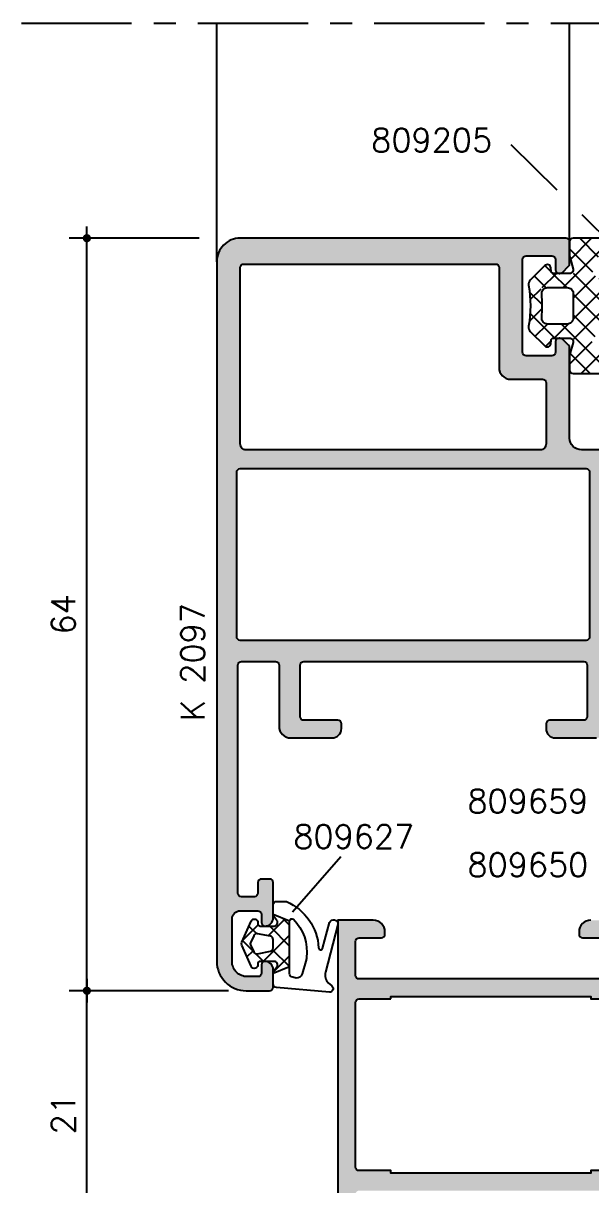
# Model space of a CAD drawing. Extents: x 0 to 4131, y -1600 to 527.
# Drawn here: x 534.2 to 582.4, y -1142.6 to -1043.8 of the extents above; entities that cross this region are included whole.
import ezdxf

# ---------------------------------------------------------------- set-up
doc = ezdxf.new("R2010")
doc.units = 0
doc.header["$LTSCALE"] = 7.5
doc.header["$MEASUREMENT"] = 0
doc.linetypes.add('CENTER', pattern=[2, 1.25, -0.25, 0.25, -0.25])
doc.layers.get('0').update_dxf_attribs({"linetype": 'CONTINUOUS'})
doc.layers.get('DEFPOINTS').update_dxf_attribs({"linetype": 'CONTINUOUS'})
for name, color, linetype in [('ASSI', 1, 'CENTER'), ('FILL', 8, 'CONTINUOUS'), ('FINE', 7, 'CONTINUOUS'), ('GOMMA', 3, 'CONTINUOUS'), ('GROSSA', 4, 'CONTINUOUS'), ('QUOTE', 254, 'CONTINUOUS'), ('TESTO', 2, 'CONTINUOUS')]:
    doc.layers.add(name, color=color, linetype=linetype)
doc.styles.get("Standard").update_dxf_attribs({"font": 'romans.shx'})
doc.dimstyles.new('SCALA_1-1$0', dxfattribs={"dimtxt": 2, "dimasz": 1, "dimexe": 1.5, "dimexo": 1.5, "dimgap": 1, "dimtad": 3, "dimdsep": 46, "dimtxsty": 'Standard', "dimblk1": 'PUNTO', "dimblk2": 'PUNTO', "dimsah": 1, "dimcen": 0.09, "dimclrt": 2, "dimadec": 0, "dimazin": 0, "dimtfac": 0.7, "dimtmove": 0, "dimatfit": 3, "dimldrblk": 'PUNTO', "dimfxl": 1, "dimtolj": 2, "dimarcsym": 0})
pattern_1 = [(225, (460, -1280), (0.8838835, -0.8838835), []), (315, (460, -1280), (0.8838835, 0.8838835), [])]

# ---------------------------------------------------------------- blocks, each defined once
blk = doc.blocks.new('PUNTO')
blk.add_line((-1, 0), (1, 0))
at = {"const_width": 0.35}
blk.add_lwpolyline([(-0.175, 0, 1), (0.175, 0, 1)], format="xyb", close=True, dxfattribs=at)
blk = doc.blocks.new('*D499')
at = {"layer": 'DEFPOINTS', "color": 0, "transparency": 16777216}
for p in [(539.575, -1126.055), (553.112, -1126.055), (539.575, -1147.055)]:
    blk.add_point(p, dxfattribs=at)
at = {"layer": 'QUOTE', "color": 0, "lineweight": -2, "transparency": 16777216}
for p, q in [((551.612, -1126.055), (538.075, -1126.055)), ((539.575, -1146.055), (539.575, -1127.055))]:
    blk.add_line(p, q, dxfattribs=at)
for p, rotation in [((539.575, -1126.055), 90), ((539.575, -1147.055), 270)]:
    blk.add_blockref('PUNTO', p, dxfattribs=dict(at, rotation=rotation))
at = {"layer": 'QUOTE', "color": 2, "transparency": 16777216, "insert": (537.575, -1136.555), "char_height": 2, "attachment_point": 5, "rotation": 90}
blk.add_mtext('\\A2;21', dxfattribs=at)
blk = doc.blocks.new('*D500')
at = {"layer": 'DEFPOINTS', "color": 0, "transparency": 16777216}
for p in [(539.575, -1062.055), (550.612, -1062.055), (553.112, -1126.055)]:
    blk.add_point(p, dxfattribs=at)
at = {"layer": 'QUOTE', "color": 0, "lineweight": -2, "transparency": 16777216}
for p, q in [((549.112, -1062.055), (538.075, -1062.055)), ((539.575, -1125.055), (539.575, -1063.055)), ((551.612, -1126.055), (538.075, -1126.055))]:
    blk.add_line(p, q, dxfattribs=at)
for p, rotation in [((539.575, -1062.055), 90), ((539.575, -1126.055), 270)]:
    blk.add_blockref('PUNTO', p, dxfattribs=dict(at, rotation=rotation))
at = {"layer": 'QUOTE', "color": 2, "transparency": 16777216, "insert": (537.575, -1094.055), "char_height": 2, "attachment_point": 5, "rotation": 90}
blk.add_mtext('\\A2;64', dxfattribs=at)

msp = doc.modelspace()

# ---------------------------------------------------------------- hatches: boundary and pattern name
at = {"layer": 'FILL'}
h = msp.add_hatch(dxfattribs=at)
h.set_pattern_fill('ANSI37', color=137, scale=10, angle=180, style=0)
h.set_pattern_definition(pattern_1)
h.paths.add_polyline_path([(585.9019, -1066.0813, -0.0038093), (585.9686, -1066.2791, -0.0016904), (585.969, -1066.2803, -0.097794), (586.6174, -1071.547, 0.9585335), (587.6161, -1071.5741, 0.0441462), (587.1121, -1064.5622), (587.1121, -1062.9475), (587.5956, -1061.8343, 0.7195149), (587.3137, -1061.5805), (586.4746, -1062.0546), (580.9121, -1062.0546, 0.4142136), (580.6121, -1062.3546), (580.6121, -1063.556, 0.0655435), (580.6223, -1063.6337), (581.0031, -1065.0546), (579.0513, -1065.0546), (579.0095, -1064.5773, 0.6370703), (578.4985, -1064.3913), (577.268, -1065.6219, 0.2448502), (577.1292, -1066.0625, -0.0877772), (577.1292, -1069.5468, 0.2448502), (577.268, -1069.9874), (578.4985, -1071.2179, 0.6370703), (579.0095, -1071.0319), (579.0513, -1070.5546), (581.0031, -1070.5546), (580.6121, -1072.0137), (580.6121, -1073.2546, 0.4142136), (580.9121, -1073.5546), (584.6121, -1073.5546), (584.8124, -1080.07, 0.9697392), (585.8119, -1080.07), (586.0121, -1073.5546), (587.3121, -1073.5546, 0.4142136), (587.6121, -1073.2546), (587.6121, -1072.3546, 0.4142136), (587.3121, -1072.0546), (586.571, -1072.0546, 0.0032028), (586.5891, -1071.8801, -0.2340394), (586.4173, -1071.3761, 0.1265163), (585.5453, -1066.849, -0.5523571)])
h.paths.add_polyline_path([(582.5086, -1064.5546, -1), (584.5086, -1064.5546, -1)], flags=16)
h.paths.add_polyline_path([(580.9121, -1069.3546), (578.1734, -1069.3546, 0.0701394), (578.1734, -1066.2546), (580.9121, -1066.2546)], flags=16)
h.paths.add_polyline_path([(584.5086, -1071.0546, -1), (582.5086, -1071.0546, -1)], flags=16)
h = msp.add_hatch(color=253, dxfattribs=at)
h.paths.add_polyline_path([(587.5362, -1080.4688, 0.5062416), (587.2499, -1080.0791), (585.696, -1080.0791, 0.2677884), (585.5236, -1080.1802, -0.352985), (585.1731, -1080.3182), (584.1733, -1080.0546), (581.6121, -1080.0546, -0.4142136), (580.6121, -1079.0546), (580.6121, -1071.3789, 0.1989124), (580.5243, -1071.1668), (580, -1070.6425, 0.2320248), (579.75, -1070.557, 0.4517884), (579.4121, -1070.8546), (579.4121, -1071.7546, -0.4142136), (579.1121, -1072.0546), (576.9121, -1072.0546, -0.4142136), (576.6121, -1071.7546), (576.6121, -1063.8546, -0.4142136), (576.9121, -1063.5546), (579.1121, -1063.5546, -0.4142136), (579.4121, -1063.8546), (579.4121, -1064.7546, 0.4517884), (579.75, -1065.0522, 0.2320248), (580, -1064.9668), (580.5243, -1064.4425, 0.1989124), (580.6121, -1064.2304), (580.6121, -1062.3546, 0.4142136), (580.3121, -1062.0546), (552.6121, -1062.0546, 0.4142136), (550.6121, -1064.0546), (550.6121, -1123.5546, 0.4142136), (553.1121, -1126.0546), (555.1121, -1126.0546, 0.4142136), (555.4121, -1125.7546), (555.4121, -1124.2546, 0.4142136), (554.7121, -1123.5546, 0.4142136), (554.4121, -1123.8546), (554.4121, -1124.5546, -0.4142136), (554.1121, -1124.8546), (553.2121, -1124.8546, -0.4142136), (551.9121, -1123.5546), (551.9121, -1119.9546, -0.4142136), (552.6121, -1119.2546), (554.1121, -1119.2546, -0.4142136), (554.4121, -1119.5546), (554.4121, -1120.2546, 0.4142136), (554.7121, -1120.5546, 0.4142136), (555.4121, -1119.8546), (555.4121, -1118.0546), (555.4121, -1116.8546, 0.4142136), (555.1121, -1116.5546), (554.4121, -1116.5546, 0.4142136), (554.1121, -1116.8546), (554.1121, -1117.7546, -0.4142136), (553.8121, -1118.0546), (552.7121, -1118.0546, -0.4142136), (552.4121, -1117.7546), (552.4121, -1098.3546, -0.4142136), (552.7121, -1098.0546), (555.6121, -1098.0546, -0.4142136), (555.9121, -1098.3546), (555.9121, -1103.5546, 0.4142136), (556.9121, -1104.5546), (560.4121, -1104.5546, 0.4142136), (561.2121, -1103.7546), (561.2121, -1103.3546, 0.4142136), (560.9121, -1103.0546), (558.0121, -1103.0546, -0.4142136), (557.7121, -1102.7546), (557.7121, -1098.3546, -0.4142136), (558.0121, -1098.0546), (581.8121, -1098.0546, -0.4142136), (582.1121, -1098.3546), (582.1121, -1102.7546, -0.4142136), (581.8121, -1103.0546), (578.9121, -1103.0546, 0.4142136), (578.6121, -1103.3546), (578.6121, -1103.7546, 0.4142136), (579.4121, -1104.5546), (582.9121, -1104.5546, 0.4142136), (583.9121, -1103.5546), (583.9121, -1098.3547, -0.3405911), (584.1357, -1098.0646), (585.1731, -1097.7911, -0.352985), (585.5236, -1097.929, 0.2677884), (585.696, -1098.0302), (587.2499, -1098.0302, 0.5062416), (587.5362, -1097.6404), (586.9342, -1095.7198, 0.1989124), (586.5415, -1095.25), (586.2604, -1095.1031, 0.5773503), (585.9679, -1095.2887), (585.98, -1095.5772), (584.2719, -1096.6612, -0.1423287), (583.9504, -1096.7546), (583.9121, -1096.7546, -0.7071068), (583.9121, -1096.189), (583.9121, -1092.1546, -0.4142136), (584.2121, -1091.8546), (584.5121, -1091.8546), (586.1121, -1092.7784, 0.5773503), (586.4121, -1092.6052), (586.4121, -1091.4505, 0.2679492), (585.9121, -1090.5845), (584.7624, -1089.9207, -0.5773503), (584.7624, -1088.1886), (585.9121, -1087.5248, 0.2679492), (586.4121, -1086.6588), (586.4121, -1085.5041, 0.5773503), (586.1121, -1085.3309), (584.5121, -1086.2546), (584.2121, -1086.2546, -0.4142136), (583.9121, -1085.9546), (583.9121, -1081.9203, -0.7071068), (583.9121, -1081.3546), (583.9504, -1081.3546, -0.1423287), (584.2719, -1081.4481), (585.98, -1082.5321), (585.9679, -1082.8205, 0.5773503), (586.2604, -1083.0062), (586.5415, -1082.8592, 0.1989124), (586.9342, -1082.3895)])
h.paths.add_polyline_path([(582.3121, -1081.9546), (582.3121, -1095.9546, -0.4142136), (582.0121, -1096.2546), (552.6121, -1096.2546, -0.4142136), (552.3121, -1095.9546), (552.3121, -1081.9546, -0.4142136), (552.6121, -1081.6546), (582.0121, -1081.6546, -0.4142136)], flags=16)
h.paths.add_polyline_path([(578.1121, -1080.0546), (553.1121, -1080.0546, -0.4142136), (552.6121, -1079.5546), (552.6121, -1064.5546, -0.4142136), (552.9121, -1064.2546), (574.3121, -1064.2546, -0.4142136), (574.6121, -1064.5546), (574.6121, -1073.0546, 0.4142136), (575.6121, -1074.0546), (578.3121, -1074.0546, -0.4142136), (578.6121, -1074.3546), (578.6121, -1079.5546, -0.4142136)], flags=17)
h.paths.add_polyline_path([(631.0075, -1087.3662), (630.6075, -1087.3662, -0.4142136), (630.1075, -1086.8662), (630.1075, -1080.3546, 0.4142136), (629.8075, -1080.0546), (628.7075, -1080.0546, 0.4142136), (628.2075, -1080.5546), (628.2075, -1080.9546, 0.4142136), (628.3075, -1081.0546), (629.0075, -1081.0546), (629.0075, -1082.5564), (628.8207, -1086.4146, -0.400113), (627.8219, -1087.3662), (624.9121, -1087.3662, -0.4142136), (624.6121, -1087.0662), (624.6121, -1080.3546, 0.4142136), (624.3121, -1080.0546), (622.6509, -1080.0546), (621.6511, -1080.3182, -0.352985), (621.3007, -1080.1802, 0.2677884), (621.1282, -1080.0791), (619.5743, -1080.0791, 0.5062416), (619.288, -1080.4688), (619.89, -1082.3895, 0.1989124), (620.2828, -1082.8592), (620.5639, -1083.0062, 0.5773503), (620.8563, -1082.8205), (620.8442, -1082.5321), (622.5523, -1081.4481, -0.1423287), (622.8738, -1081.3546), (622.9121, -1081.3546, -0.7071068), (622.9121, -1081.9203), (622.9121, -1085.9546, -0.4142136), (622.6121, -1086.2546), (622.3121, -1086.2546), (620.7121, -1085.3309, 0.5773503), (620.4121, -1085.5041), (620.4121, -1086.6588, 0.2679492), (620.9121, -1087.5248), (622.0619, -1088.1886, -0.5773503), (622.0619, -1089.9207), (620.9121, -1090.5845, 0.2679492), (620.4121, -1091.4505), (620.4121, -1092.6052, 0.5773503), (620.7121, -1092.7784), (622.3121, -1091.8546), (622.6121, -1091.8546, -0.4142136), (622.9121, -1092.1546), (622.9121, -1096.189, -0.7071068), (622.9121, -1096.7546), (622.8738, -1096.7546, -0.1423287), (622.5523, -1096.6612), (620.8442, -1095.5772), (620.8563, -1095.2887, 0.5773503), (620.5639, -1095.1031), (620.2828, -1095.25, 0.1989124), (619.89, -1095.7198), (619.288, -1097.6404, 0.5062416), (619.5743, -1098.0302), (621.1282, -1098.0302, 0.2677884), (621.3007, -1097.929, -0.352985), (621.6511, -1097.7911), (622.6886, -1098.0646, -0.3405911), (622.9121, -1098.3547), (622.9121, -1098.4575, 0.4046436), (623.2121, -1098.7646), (623.558, -1098.7646, 0.4073684), (623.858, -1098.4546), (623.9121, -1098.1636, -0.4142136), (624.4121, -1097.6636), (630.0075, -1097.6636, 0.4142136), (631.5075, -1096.1636), (631.5075, -1087.8662, 0.4142136)])
h.paths.add_polyline_path([(624.7111, -1088.7636), (629.8075, -1088.7636, -0.4142136), (630.1075, -1089.0636), (630.1075, -1095.9636, -0.4142136), (629.8075, -1096.2636), (624.7111, -1096.2636, -0.4142136), (624.4111, -1095.9636), (624.4111, -1089.0636, -0.4142136)], flags=16)
h = msp.add_hatch(color=253, dxfattribs=at)
h.paths.add_polyline_path([(590.5362, -1125.4688, 0.5062416), (590.2499, -1125.0791), (588.696, -1125.0791, 0.2677884), (588.5236, -1125.1802, -0.352985), (588.1731, -1125.3182), (587.1357, -1125.0447, -0.3405911), (586.9121, -1124.7546), (586.9121, -1121.8546, -0.4142136), (587.2121, -1121.5546), (587.8121, -1121.5546, 0.4142136), (588.1121, -1121.2546), (588.1121, -1121.0546, 0.4142136), (587.1121, -1120.0546), (582.4121, -1120.0546, 0.4142136), (581.4121, -1121.0546), (581.4121, -1121.2546, 0.4142136), (581.7121, -1121.5546), (585.1121, -1121.5546, -0.4142136), (585.4121, -1121.8546), (585.4121, -1124.7546, -0.4142136), (585.1121, -1125.0546), (562.7121, -1125.0546, -0.4142136), (562.4121, -1124.7546), (562.4121, -1121.8546, -0.4142136), (562.7121, -1121.5546), (564.6121, -1121.5546, 0.4142136), (564.9121, -1121.2546), (564.9121, -1121.0546, 0.4142136), (563.9121, -1120.0546), (560.9121, -1120.0546), (560.9121, -1143.7546, 0.4142136), (561.2121, -1144.0546), (562.1121, -1144.0546, 0.4142136), (562.4121, -1143.7546), (562.4121, -1143.3546, -0.4142136), (562.7121, -1143.0546), (590.2619, -1143.0546, -0.4142136), (590.7619, -1143.5546), (590.7619, -1159.5546, 0.4142136), (591.2619, -1160.0546), (593.0231, -1160.0546), (594.0228, -1159.7911, -0.352985), (594.3733, -1159.929, 0.2677884), (594.5458, -1160.0302), (596.0997, -1160.0302, 0.5062416), (596.3859, -1159.6404), (595.784, -1157.7198, 0.1989124), (595.3912, -1157.25), (595.1101, -1157.1031, 0.5773503), (594.8177, -1157.2887), (594.8298, -1157.5772), (593.1217, -1158.6612, -0.1423287), (592.8001, -1158.7546), (592.7619, -1158.7546, -0.7071068), (592.7619, -1158.189), (592.7619, -1154.1546, -0.4142136), (593.0619, -1153.8546), (593.2815, -1153.8546, -0.1316525), (593.4315, -1153.8948), (594.9619, -1154.7784, 0.5773503), (595.2619, -1154.6052), (595.2619, -1153.4505, 0.2679492), (594.7619, -1152.5845), (592.7619, -1151.4298, -0.2679492), (592.2619, -1150.5637), (592.2619, -1143.5546, 0.4142136), (590.2619, -1141.5546), (588.0624, -1141.5546, -0.4142136), (587.0624, -1140.5546), (587.0624, -1134.1701, -0.2679492), (587.5624, -1133.3041), (588.9121, -1132.5248, 0.2679492), (589.4121, -1131.6588), (589.4121, -1130.5041, 0.5773503), (589.1121, -1130.3309), (587.5817, -1131.2144, -0.1316525), (587.4317, -1131.2546), (587.2121, -1131.2546, -0.4142136), (586.9121, -1130.9546), (586.9121, -1126.9203, -0.7071068), (586.9121, -1126.3546), (586.9504, -1126.3546, -0.1423287), (587.2719, -1126.4481), (588.98, -1127.5321), (588.9679, -1127.8205, 0.5773503), (589.2604, -1128.0062), (589.5415, -1127.8592, 0.1989124), (589.9342, -1127.3895)])
h.paths.add_polyline_path([(585.4121, -1127.0546), (585.4121, -1141.0546, -0.4142136), (585.1121, -1141.3546), (582.4121, -1141.3546), (582.4121, -1141.5546), (565.4121, -1141.5546), (565.4121, -1141.3546), (562.7121, -1141.3546, -0.4142136), (562.4121, -1141.0546), (562.4121, -1127.0546, -0.4142136), (562.7121, -1126.7546), (565.4121, -1126.7546), (565.4121, -1126.5546), (582.4121, -1126.5546), (582.4121, -1126.7546), (585.1121, -1126.7546, -0.4142136)], flags=16)
h.paths.add_polyline_path([(627.7134, -1125.3546, 0.4142136), (627.4134, -1125.0546), (625.6514, -1125.0546), (624.6516, -1125.3182, -0.352985), (624.3011, -1125.1802, 0.2677884), (624.1287, -1125.0791), (622.5748, -1125.0791, 0.5062416), (622.2885, -1125.4688), (622.8905, -1127.3895, 0.1989124), (623.2833, -1127.8592), (623.5643, -1128.0062, 0.5773503), (623.8568, -1127.8205), (623.8447, -1127.5321), (625.5528, -1126.4481, -0.1423287), (625.8743, -1126.3546), (625.9126, -1126.3546, -0.7071068), (625.9126, -1126.9203), (625.9126, -1130.9546, -0.4142136), (625.6126, -1131.2546), (625.393, -1131.2546, -0.1316525), (625.243, -1131.2144), (623.7126, -1130.3309, 0.5773503), (623.4126, -1130.5041), (623.4126, -1131.6588, 0.2679492), (623.9126, -1132.5248), (625.4126, -1133.3908, -0.2679492), (625.9126, -1134.2569), (625.9126, -1138.2546, -0.4142136), (624.4126, -1139.7546), (623.5126, -1139.7546, 0.4142136), (621.5126, -1141.7546), (621.5126, -1150.4771, -0.2679492), (621.0126, -1151.3432), (619.2626, -1152.3535, 0.2679492), (618.7626, -1153.2196), (618.7626, -1154.6052, 0.5773503), (619.0626, -1154.7784), (620.593, -1153.8948, -0.1316525), (620.743, -1153.8546), (620.9626, -1153.8546, -0.4142136), (621.2626, -1154.1546), (621.2626, -1158.189, -0.7071068), (621.2626, -1158.7546), (621.2243, -1158.7546, -0.1423287), (620.9028, -1158.6612), (619.1947, -1157.5772), (619.2068, -1157.2887, 0.5773503), (618.9143, -1157.1031), (618.6333, -1157.25, 0.1989124), (618.2405, -1157.7198), (617.6385, -1159.6404, 0.5062416), (617.9248, -1160.0302), (619.4787, -1160.0302, 0.2677884), (619.6511, -1159.929, -0.352985), (620.0016, -1159.7911), (621.0014, -1160.0546), (622.7126, -1160.0546, 0.4142136), (623.0126, -1159.7546), (623.0126, -1142.5546, -0.4142136), (624.0126, -1141.5546), (635.9129, -1141.5546, -0.4142136), (636.2129, -1141.8546), (636.2129, -1142.7546, 0.4142136), (636.5129, -1143.0546), (637.6129, -1143.0546, 0.4142136), (637.9129, -1142.7546), (637.9129, -1069.3546, 0.4142136), (637.6129, -1069.0546), (633.2129, -1069.0546, 0.4142136), (632.9129, -1069.3546), (632.9129, -1070.8546, 0.4142136), (633.6129, -1071.5546, 0.4142136), (633.9129, -1071.2546), (633.9129, -1070.5546, -0.4142136), (634.2129, -1070.2546), (635.6129, -1070.2546, -0.4142136), (636.3129, -1070.9546), (636.3129, -1077.1546, -0.4142136), (635.6129, -1077.8546), (634.2129, -1077.8546, -0.4142136), (633.9129, -1077.5546), (633.9129, -1076.8546, 0.4142136), (633.6129, -1076.5546, 0.4142136), (632.9129, -1077.2546), (632.9129, -1080.2546, 0.4142136), (633.2129, -1080.5546), (633.6129, -1080.5546, 0.4142136), (633.9129, -1080.2546), (633.9129, -1079.3546, -0.4142136), (634.2129, -1079.0546), (635.6129, -1079.0546, -0.4142136), (635.9129, -1079.3546), (635.9129, -1121.0546), (635.6849, -1126.6324, -0.3916013), (634.6879, -1127.5546), (628.0134, -1127.5546, -0.4142136), (627.7134, -1127.2546)])
h.paths.add_polyline_path([(628.4129, -1129.3546), (635.9129, -1129.3546, -0.4142136), (636.2129, -1129.6546), (636.2129, -1139.7546, -0.4142136), (635.9129, -1140.0546), (628.4129, -1140.0546, -0.4142136), (628.1129, -1139.7546), (628.1129, -1138.3462, 0.3657422), (627.8631, -1138.0504, -0.3657422), (627.6134, -1137.7546), (627.6134, -1131.6546, -0.3657422), (627.8631, -1131.3589, 0.3657422), (628.1129, -1131.0631), (628.1129, -1129.6546, -0.4142136)], flags=16)
h = msp.add_hatch(dxfattribs=at)
h.set_pattern_fill('ANSI37', color=137, scale=10, angle=180, style=0)
h.set_pattern_definition(pattern_1)
h.paths.add_polyline_path([(555.7271, -1124.0346), (555.4721, -1124.3746, 0.1622777), (555.4121, -1124.5546), (556.8121, -1123.9946), (556.8121, -1120.129, -0.0176797), (556.8126, -1120.1148), (555.4121, -1119.5546, 0.1622777), (555.4721, -1119.7346), (555.7271, -1120.0746, -0.618034), (555.4871, -1120.5546), (554.302, -1120.5546, -0.4744979), (554.1061, -1120.3146, 0.8970324), (553.538, -1120.1328), (552.7379, -1121.9328, 0.2122321), (552.7379, -1122.1765), (553.538, -1123.9765, 0.8970324), (554.1061, -1123.7946, -0.4744979), (554.302, -1123.5546), (555.4871, -1123.5546, -0.618034)])
h.paths.add_polyline_path([(555.1694, -1122.6981), (554.0842, -1122.9091, -0.3493898), (553.7528, -1122.7364), (553.4859, -1122.1359, -0.2122321), (553.4859, -1121.9734), (553.7528, -1121.3728, -0.3493898), (554.0842, -1121.2002), (555.1694, -1121.4111, -0.3590367), (555.4121, -1121.7056), (555.4121, -1122.4037, -0.3590367)], flags=16)

# ---------------------------------------------------------------- linework, layer by layer
at = {"layer": 'ASSI'}
msp.add_line((474.0029, -1043.7752), (645.1346, -1043.7752), dxfattribs=at)
at = {"layer": 'FILL', "color": 137}
for p, q in [((555.4121, -1119.5546), (556.8126, -1120.1148)), ((555.4121, -1124.5546), (556.8121, -1123.9946))]:
    msp.add_line(p, q, dxfattribs=at)
at = {"layer": 'FINE'}
for p, q in [((550.6121, -1064.0546), (550.6121, -1043.7752)), ((580.6121, -1062.3546), (580.6121, -1043.7752))]:
    msp.add_line(p, q, dxfattribs=at)
at = {"layer": 'GOMMA'}
msp.add_lwpolyline([(586.4746, -1062.0546), (580.9121, -1062.0546, 0.4142136), (580.6121, -1062.3546), (580.6121, -1063.556, 0.0655435), (580.6223, -1063.6337), (580.9019, -1064.677, -0.4931454), (580.6121, -1065.0546), (579.2345, -1065.0546, -0.3888787), (579.0353, -1064.8721), (579.0095, -1064.5773, 0.6370703), (578.4985, -1064.3913), (577.268, -1065.6219, 0.2448502), (577.1292, -1066.0625, -0.0877772), (577.1292, -1069.5468, 0.2448502), (577.268, -1069.9874), (578.4985, -1071.2179, 0.6370703), (579.0095, -1071.0319), (579.0353, -1070.7372, -0.3888787), (579.2345, -1070.5546), (580.6121, -1070.5546, -0.4931454), (580.9019, -1070.9323), (580.6121, -1072.0137), (580.6121, -1073.2546, 0.4142136), (580.9121, -1073.5546), (584.1273, -1073.5546, -0.4052433)], format="xyb", dxfattribs=at)
for points in [[(580.4121, -1066.2546, -0.4142136), (580.9121, -1066.7546), (580.9121, -1068.8546, -0.4142136), (580.4121, -1069.3546), (578.7345, -1069.3546, -0.4410091), (578.2366, -1068.8094, 0.0453369), (578.2366, -1066.7999, -0.4410091), (578.7345, -1066.2546)], [(560.9121, -1120.4168), (559.862, -1124.4729, 0.2536403), (560.0843, -1125.3746), (560.405, -1125.6436, -0.7332303), (560.186, -1126.1723), (555.686, -1125.7786, -0.3888787), (555.4121, -1125.4797), (555.4121, -1124.5546, -0.1622777), (555.4721, -1124.3746), (555.7271, -1124.0346, 0.618034), (555.4871, -1123.5546), (554.302, -1123.5546, 0.4744979), (554.1061, -1123.7946, -0.8970324), (553.538, -1123.9765), (552.7379, -1122.1765, -0.2122321), (552.7379, -1121.9328), (553.538, -1120.1328, -0.8970324), (554.1061, -1120.3146, 0.4744979), (554.302, -1120.5546), (555.4871, -1120.5546, 0.618034), (555.7271, -1120.0746), (555.4721, -1119.7346, -0.1622777), (555.4121, -1119.5546), (555.4121, -1118.7546, -0.4142136), (555.7121, -1118.4546), (556.4517, -1118.4546, -0.0713918), (556.5361, -1118.4667, -0.2830424), (559.278, -1122.3995, 0.8346237), (559.6157, -1122.4549), (560.212, -1120.2586, -0.8807774)], [(557.086, -1124.8973, -0.3888787), (556.8121, -1124.5984), (556.8121, -1120.129, -0.6248002), (557.1352, -1119.9713, -0.2323035), (558.2347, -1123.2395, -0.0849275), (558.1989, -1123.541), (557.8806, -1124.6172, -0.3566807), (557.3575, -1124.9735)], [(553.7528, -1122.7364, 0.3493898), (554.0842, -1122.9091), (555.1694, -1122.6981, 0.3590367), (555.4121, -1122.4037), (555.4121, -1121.7056, 0.3590367), (555.1694, -1121.4111), (554.0842, -1121.2002, 0.3493898), (553.7528, -1121.3728), (553.4859, -1121.9734, 0.2122321), (553.4859, -1122.1359)]]:
    msp.add_lwpolyline(points, format="xyb", close=True, dxfattribs=at)
at = {"layer": 'GROSSA'}
for points in [[(584.1733, -1080.0546), (581.6121, -1080.0546, -0.4142136), (580.6121, -1079.0546), (580.6121, -1071.3789, 0.1989124), (580.5243, -1071.1668), (580, -1070.6425, 0.1989124), (579.7879, -1070.5546), (579.7121, -1070.5546, 0.4142136), (579.4121, -1070.8546), (579.4121, -1071.7546, -0.4142136), (579.1121, -1072.0546), (576.9121, -1072.0546, -0.4142136), (576.6121, -1071.7546), (576.6121, -1063.8546, -0.4142136), (576.9121, -1063.5546), (579.1121, -1063.5546, -0.4142136), (579.4121, -1063.8546), (579.4121, -1064.7546, 0.4142136), (579.7121, -1065.0546), (579.7879, -1065.0546, 0.1989124), (580, -1064.9668), (580.5243, -1064.4425, 0.1989124), (580.6121, -1064.2304), (580.6121, -1062.3546, 0.4142136), (580.3121, -1062.0546), (552.6121, -1062.0546, 0.4142136), (550.6121, -1064.0546), (550.6121, -1123.5546, 0.4142136), (553.1121, -1126.0546), (555.1121, -1126.0546, 0.4142136), (555.4121, -1125.7546), (555.4121, -1124.2546, 0.4142136), (554.7121, -1123.5546), (554.7121, -1123.5546, 0.4142136), (554.4121, -1123.8546), (554.4121, -1124.5546, -0.4142136), (554.1121, -1124.8546), (553.2121, -1124.8546, -0.4142136), (551.9121, -1123.5546), (551.9121, -1119.9546, -0.4142136), (552.6121, -1119.2546), (554.1121, -1119.2546, -0.4142136), (554.4121, -1119.5546), (554.4121, -1120.2546, 0.4142136), (554.7121, -1120.5546), (554.7121, -1120.5546, 0.4142136), (555.4121, -1119.8546), (555.4121, -1118.0546), (555.4121, -1116.8546, 0.4142136), (555.1121, -1116.5546), (554.4121, -1116.5546, 0.4142136), (554.1121, -1116.8546), (554.1121, -1117.7546, -0.4142136), (553.8121, -1118.0546), (552.7121, -1118.0546, -0.4142136), (552.4121, -1117.7546), (552.4121, -1098.3546, -0.4142136), (552.7121, -1098.0546), (555.6121, -1098.0546, -0.4142136), (555.9121, -1098.3546), (555.9121, -1103.5546, 0.4142136), (556.9121, -1104.5546), (560.4121, -1104.5546, 0.4142136), (561.2121, -1103.7546), (561.2121, -1103.3546, 0.4142136), (560.9121, -1103.0546), (558.0121, -1103.0546, -0.4142136), (557.7121, -1102.7546), (557.7121, -1098.3546, -0.4142136), (558.0121, -1098.0546), (581.8121, -1098.0546, -0.4142136), (582.1121, -1098.3546), (582.1121, -1102.7546, -0.4142136), (581.8121, -1103.0546), (578.9121, -1103.0546, 0.4142136), (578.6121, -1103.3546), (578.6121, -1103.7546, 0.4142136), (579.4121, -1104.5546), (582.9121, -1104.5546, 0.4142136)], [(585.1121, -1125.0546), (562.7121, -1125.0546, -0.4142136), (562.4121, -1124.7546), (562.4121, -1121.8546, -0.4142136), (562.7121, -1121.5546), (564.6121, -1121.5546, 0.4142136), (564.9121, -1121.2546), (564.9121, -1121.0546, 0.4142136), (563.9121, -1120.0546), (560.9121, -1120.0546), (560.9121, -1143.7546, 0.4142136)], [(582.4121, -1120.0546, 0.4142136), (581.4121, -1121.0546), (581.4121, -1121.2546, 0.4142136), (581.7121, -1121.5546), (585.1121, -1121.5546, -0.4142136)]]:
    msp.add_lwpolyline(points, format="xyb", dxfattribs=at)
for points in [[(578.6121, -1074.3546), (578.6121, -1079.5546, -0.4142136), (578.1121, -1080.0546), (553.1121, -1080.0546, -0.4142136), (552.6121, -1079.5546), (552.6121, -1064.5546, -0.4142136), (552.9121, -1064.2546), (574.3121, -1064.2546, -0.4142136), (574.6121, -1064.5546), (574.6121, -1073.0546, 0.4142136), (575.6121, -1074.0546), (578.3121, -1074.0546, -0.4142136)], [(582.0121, -1096.2546), (552.6121, -1096.2546, -0.4142136), (552.3121, -1095.9546), (552.3121, -1081.9546, -0.4142136), (552.6121, -1081.6546), (582.0121, -1081.6546, -0.4142136), (582.3121, -1081.9546), (582.3121, -1095.9546, -0.4142136)], [(565.4121, -1126.7546), (565.4121, -1126.5546), (582.4121, -1126.5546), (582.4121, -1126.7546), (585.1121, -1126.7546, -0.4142136), (585.4121, -1127.0546), (585.4121, -1141.0546, -0.4142136), (585.1121, -1141.3546), (582.4121, -1141.3546), (582.4121, -1141.5546), (565.4121, -1141.5546), (565.4121, -1141.3546), (562.7121, -1141.3546, -0.4142136), (562.4121, -1141.0546), (562.4121, -1127.0546, -0.4142136), (562.7121, -1126.7546)]]:
    msp.add_lwpolyline(points, format="xyb", close=True, dxfattribs=at)
at = {"layer": 'QUOTE'}
for p, q in [((579.5449, -1057.9687), (575.6422, -1054.1143)), ((584.3702, -1062.7344), (581.6794, -1060.0768)), ((557.0462, -1119.3533), (561.1583, -1114.6273))]:
    msp.add_line(p, q, dxfattribs=at)

# ---------------------------------------------------------------- texts
at = {"layer": 'TESTO'}
for s, p in [('809205', (563.7433, -1054.7194)), ('809659', (571.9201, -1110.9342)), ('809627', (557.122, -1113.9432)), ('809650', (571.9201, -1116.3392))]:
    msp.add_text(s, height=2, dxfattribs=at).set_placement(p)
msp.add_text('K 2097', height=2, rotation=90, dxfattribs=at).set_placement((549.5728, -1103.1187))

# ---------------------------------------------------------------- dimensions: what is measured, and where the dimension line sits
at = {"layer": 'QUOTE'}
dim = msp.add_linear_dim(base=(539.5746, -1062.0546), p1=(553.1121, -1126.0546), p2=(550.6121, -1062.0546), angle=90, dimstyle='SCALA_1-1$0', override={"dimtmove": 1}, dxfattribs=at)
dim.commit()
dim.dimension.update_dxf_attribs({"geometry": '*D500', "text_midpoint": (537.5746, -1094.0546)})
dim = msp.add_linear_dim(base=(539.5746, -1126.0546), p1=(539.5746, -1147.0546), p2=(553.1121, -1126.0546), angle=90, dimstyle='SCALA_1-1$0', dxfattribs=at)
dim.commit()
dim.dimension.update_dxf_attribs({"geometry": '*D499', "text_midpoint": (537.5746, -1136.5546)})

doc.saveas('drawing.dxf')
